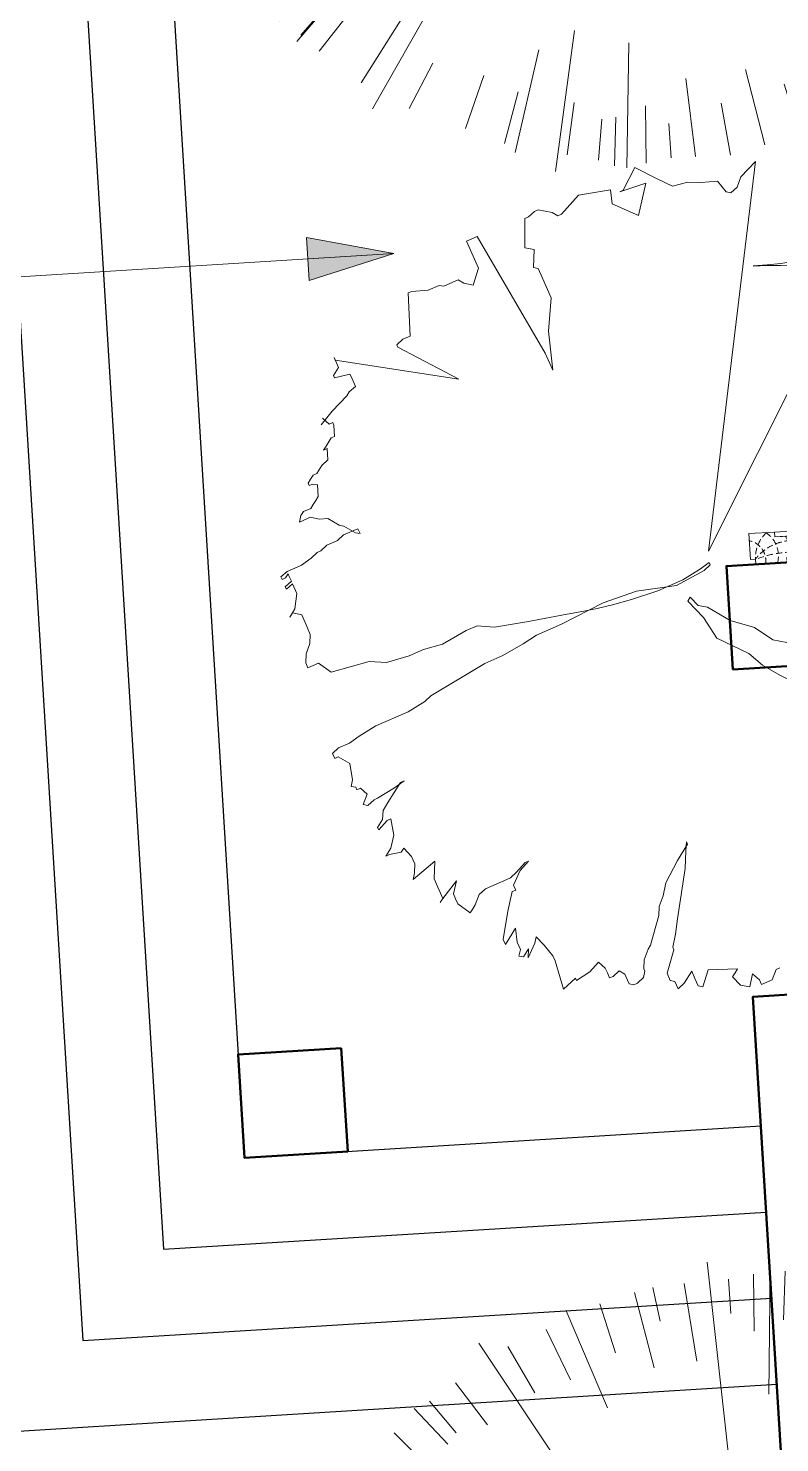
# Model space of a CAD drawing. Header units: millimetres. Extents: x 2342254 to 2635493, y 3886634 to 4043501.
# Drawn here: x 2415930 to 2418105, y 3949331 to 3953421 of the extents above; entities that cross this region are included whole.
import ezdxf

# ---------------------------------------------------------------- set-up
doc = ezdxf.new("R2010")
doc.units = ezdxf.units.MM
doc.header["$MEASUREMENT"] = 0
doc.linetypes.add('DASHED', pattern=[0.75, 0.5, -0.25])
for name, color, linetype, lineweight in [('Column-0.5', 14, 'Continuous', 50), ('Dimension-137.5', 86, 'Continuous', 13), ('door', 41, 'Continuous', 5), ('Door Opening-0.09', 253, 'Continuous', 9), ('greenery', 82, 'Continuous', 5), ('hidden lines', 205, 'DASHED', 5), ('stairs', 6, 'Continuous', 25), ('trees', 104, 'Continuous', 9), ('wall 0.4', 7, 'Continuous', 40), ('Wall-0.5', 7, 'Continuous', 50)]:
    doc.layers.add(name, color=color, linetype=linetype, lineweight=lineweight)
doc.styles.add('arial.', font='arial.ttf')
doc.styles.get("Standard").update_dxf_attribs({"font": 'arial.ttf'})
doc.dimstyles.get("Standard").update_dxf_attribs({"dimtxt": 500, "dimasz": 100, "dimexe": 100, "dimexo": 200, "dimgap": 0.09, "dimtad": 0, "dimtoh": 1, "dimdec": 0, "dimzin": 0, "dimdsep": 46, "dimtxsty": 'Standard', "dimblk": 'DOT', "dimcen": 0, "dimclrd": 256, "dimclre": 256, "dimclrt": 256, "dimadec": 0, "dimazin": 0, "dimtfac": 1, "dimtdec": 0, "dimtofl": 0, "dimtmove": 0, "dimatfit": 3, "dimfxl": 1, "dimtolj": 1, "dimtzin": 0, "dimlwd": -1, "dimlwe": -1, "dimarcsym": 1})

# ---------------------------------------------------------------- blocks, each defined once
blk = doc.blocks.new('PLANT-48-flat-7-flat-1-flat-1-flat-1')
at = {"layer": 'greenery', "ltscale": 5}
for p, q in [((35.7, -18.7), (-132.5, 1501.4)), ((45.9, 1119.4), (49.2, 1481.2)), ((92.6, 1475.1), (88.4, 1334.2)), ((133.8, 1169.2), (158.9, 1473)), ((-199.6, 1439), (-162.8, 1215.3)), ((-71, 1451.8), (-64.9, 1352.8)), ((1.4, 1466.6), (2.7, 1301.2)), ((229.4, 1443.2), (208.9, 1291.7)), ((306.2, 1453.9), (283.6, 1307.3)), ((-342.8, 1413.6), (-286, 1195.8)), ((-290, 1427.9), (-269.4, 1330.9)), ((410.9, 1410.1), (371, 1260.6)), ((-421.5, 1080), (-540.5, 1360.6)), ((-443.1, 1380.4), (-398.5, 1238.9)), ((524.1, 1366.7), (470.9, 1213.9)), ((566.9, 1364.5), (522.2, 1253.7)), ((686.5, 1309.1), (617.9, 1177.5)), ((-598.6, 1306.3), (-528.2, 1160.7)), ((629.8, 928.4), (841.3, 1281.5)), ((-565.2, 924), (-793.6, 1266.4)), ((-709.3, 1256.9), (-631.8, 1123)), ((780.9, 1261.7), (667, 1067.5)), ((925.8, 1190.7), (842.9, 1076.7)), ((-861.1, 1152), (-768.4, 1030.4)), ((946.9, 1143.4), (807.4, 964.6)), ((-980.3, 1077.8), (-883.7, 975.2)), ((-935.9, 1099.2), (-859, 1007.8)), ((1000, 1096.5), (934.4, 1022.2)), ((1061.7, 1055.8), (945.7, 938)), ((-1038.8, 1007.3), (-921, 891.3)), ((1132.2, 997.3), (1029.6, 900.7)), ((-1079.5, 945.6), (-1005.2, 880)), ((939.4, 755.6), (1169.5, 955.5)), ((1153.6, 952.9), (1062.2, 876)), ((-1126.5, 892.5), (-947.6, 753)), ((1206.4, 878.1), (1084.8, 785.4)), ((-923.3, 594.2), (-1228.2, 789.1)), ((-1244.7, 726.4), (-1050.6, 612.6)), ((1311.3, 726.3), (1177.4, 648.8)), ((1046, 505.3), (1367.2, 671.9)), ((-1292.2, 632.1), (-1160.6, 563.5)), ((1360.7, 615.6), (1215.1, 545.1)), ((35.7, -18.7), (1429.5, 611)), ((-1063.8, 441.7), (-1344.9, 559.4)), ((1427, 539.1), (1333.6, 504.3)), ((-1349.7, 469.7), (-1197, 416.5)), ((1434.8, 460.1), (1293.3, 415.5)), ((-1393.1, 356.5), (-1243.6, 316.6)), ((1468, 359.7), (1250.2, 303)), ((35.7, -18.7), (-1462, 291.1)), ((1195.8, 255.1), (1492.4, 325.1)), ((-1426.3, 175), (-1274.8, 154.5)), ((1501.8, 158.8), (1276.7, 130.9)), ((-1441.8, 84.7), (-1322.8, 74.5)), ((1506.2, 88), (1407.2, 81.9)), ((-1458.1, 38.2), (-1317.2, 34)), ((1521, 15.6), (1355.7, 14.3)), ((-1082.5, -4.3), (-1494, -7.5)), ((35.7, -18.7), (-721.8, -1347.4)), ((35.7, -18.7), (1065.3, -1149.7)), ((1153.9, -33.1), (1565.4, -29.9)), ((-1449.6, -53), (-1284.3, -51.8)), ((1529.5, -75.7), (1388.6, -71.4)), ((-1150.6, -114), (-1454.2, -140.4)), ((1513.2, -122.1), (1394.2, -111.9)), ((-1430.4, -196.2), (-1205.3, -168.3)), ((1497.6, -212.4), (1346.1, -191.9)), ((1210.3, -214.8), (1511.1, -263.6)), ((-1430.2, -320.4), (-1236.8, -276.1)), ((-1396.6, -397.2), (-1178.8, -340.4)), ((1464.5, -393.9), (1315, -354)), ((-1363.4, -497.5), (-1221.9, -452.9)), ((1421.1, -507.1), (1268.3, -454)), ((-974.6, -542.7), (-1295.8, -709.3)), ((-1289.3, -653), (-1143.7, -582.6)), ((1363.5, -669.5), (1231.9, -600.9)), ((994.7, -631.6), (1299.5, -826.5)), ((1316.1, -763.9), (1121.9, -650.1)), ((-1239.9, -763.7), (-1106, -686.2)), ((989.9, -732.3), (1233.6, -915.3)), ((1197.9, -929.9), (1019, -790.5)), ((-1135, -915.5), (-1013.4, -822.8)), ((-1082.2, -990.3), (-990.8, -913.4)), ((-1060.8, -1034.7), (-958.2, -938.1)), ((-742, -922.1), (-940.8, -1153.1)), ((1110.2, -1044.7), (992.4, -928.7)), ((1150.9, -983.1), (1076.6, -917.4)), ((-990.3, -1093.2), (-874.3, -975.4)), ((-875.5, -1180.9), (-736.1, -1002)), ((549.8, -1011.8), (746.6, -1373.2)), ((-928.7, -1133.9), (-863, -1059.6)), ((1007.3, -1136.6), (930.4, -1045.2)), ((-754.5, -1271.8), (-633.9, -1081.8)), ((932.5, -1189.4), (839.8, -1067.8)), ((-136.7, -1121), (-192.2, -1528.8)), ((902.1, -1237.9), (821.2, -1134.1)), ((-240.3, -1176.3), (-308.9, -1473.3)), ((19.9, -1156.6), (14.9, -1518.4)), ((780.7, -1294.3), (703.2, -1160.4)), ((-615.1, -1346.6), (-546.5, -1215)), ((670, -1343.7), (599.5, -1198.1)), ((-452.7, -1404.1), (-399.5, -1251.4)), ((213.2, -1484.8), (185.3, -1259.7)), ((414.1, -1451), (357.4, -1233.2)), ((-339.5, -1447.5), (-299.6, -1298)), ((514.5, -1417.8), (469.9, -1276.3)), ((-158, -1480.7), (-137.5, -1329.2)), ((70, -1504), (68.7, -1338.7)), ((314.1, -1481.3), (287.5, -1331)), ((586.7, -1416.6), (542.2, -1314.2)), ((-67.7, -1496.2), (-57.5, -1377.2)), ((-21.3, -1512.5), (-17, -1371.6)), ((142.4, -1489.2), (136.3, -1390.2))]:
    blk.add_line(p, q, dxfattribs=at)
blk = doc.blocks.new('tr-flat-4-flat-1-flat-1-flat-1')
at = {"layer": 'greenery', "color": 3, "ltscale": 5}
for p, q in [((474011.3, -1754084.3), (474147.7, -1752958)), ((474011.3, -1754084.3), (474147.7, -1752958)), ((474147.7, -1752958), (474105.3, -1753001.9)), ((474147.7, -1752958), (474105.3, -1753001.9)), ((474147.7, -1752958), (474147.7, -1752958)), ((474147.7, -1752958), (474147.7, -1752958)), ((473797.8, -1752975.4), (473764.7, -1753040.7)), ((473797.8, -1752975.4), (473764.7, -1753040.7)), ((473861, -1753007.1), (473797.8, -1752975.4)), ((473861, -1753007.1), (473797.8, -1752975.4)), ((473727.5, -1753040.1), (473635.3, -1753054.9)), ((473727.5, -1753040.1), (473635.3, -1753054.9)), ((473732.6, -1753080.1), (473727.5, -1753040.1)), ((473732.6, -1753080.1), (473727.5, -1753040.1)), ((473754.4, -1753045.2), (473829.9, -1753020.7)), ((473754.4, -1753045.2), (473829.9, -1753020.7)), ((473764.7, -1753040.7), (473754.4, -1753045.2)), ((473764.7, -1753040.7), (473754.4, -1753045.2)), ((473829.9, -1753020.7), (473809.3, -1753114.4)), ((473829.9, -1753020.7), (473809.3, -1753114.4)), ((473907.6, -1753029.1), (473861, -1753007.1)), ((473907.6, -1753029.1), (473861, -1753007.1)), ((473952.1, -1753018.1), (473907.6, -1753029.1)), ((473952.1, -1753018.1), (473907.6, -1753029.1)), ((473989.3, -1753018.7), (473952.1, -1753018.1)), ((473989.3, -1753018.7), (473952.1, -1753018.1)), ((474037, -1753014.8), (473989.3, -1753018.7)), ((474037, -1753014.8), (473989.3, -1753018.7)), ((474062.8, -1753045.8), (474037, -1753014.8)), ((474062.8, -1753045.8), (474037, -1753014.8)), ((474093.9, -1753032.3), (474076.3, -1753048.4)), ((474093.9, -1753032.3), (474076.3, -1753048.4)), ((474105.3, -1753001.9), (474093.9, -1753032.3)), ((474105.3, -1753001.9), (474093.9, -1753032.3)), ((473635.3, -1753054.9), (473585.7, -1753110.5)), ((473635.3, -1753054.9), (473585.7, -1753110.5)), ((473809.3, -1753114.4), (473732.6, -1753080.1)), ((473809.3, -1753114.4), (473732.6, -1753080.1)), ((473754.4, -1753045.2), (473754.4, -1753045.2)), ((473754.4, -1753045.2), (473754.4, -1753045.2)), ((474076.3, -1753048.4), (474062.8, -1753045.8)), ((474076.3, -1753048.4), (474062.8, -1753045.8)), ((473490.4, -1753118.3), (473480.1, -1753122.8)), ((473490.4, -1753118.3), (473480.1, -1753122.8)), ((473508, -1753102.1), (473490.4, -1753118.3)), ((473508, -1753102.1), (473490.4, -1753118.3)), ((473518.4, -1753097.6), (473508, -1753102.1)), ((473518.4, -1753097.6), (473508, -1753102.1)), ((473558.8, -1753105.3), (473518.4, -1753097.6)), ((473558.8, -1753105.3), (473518.4, -1753097.6)), ((473575.3, -1753115), (473558.8, -1753105.3)), ((473575.3, -1753115), (473558.8, -1753105.3)), ((473585.7, -1753110.5), (473575.3, -1753115)), ((473585.7, -1753110.5), (473575.3, -1753115)), ((473480.1, -1753122.8), (473480.1, -1753207.4)), ((473480.1, -1753122.8), (473480.1, -1753207.4)), ((473480.1, -1753122.8), (473480.1, -1753122.8)), ((473480.1, -1753122.8), (473480.1, -1753122.8)), ((473342.4, -1753174.5), (473311.4, -1753188.1)), ((473342.4, -1753174.5), (473311.4, -1753188.1)), ((473311.4, -1753188.1), (473345.6, -1753266.3)), ((473311.4, -1753188.1), (473345.6, -1753266.3)), ((473311.4, -1753188.1), (473311.4, -1753188.1)), ((473311.4, -1753188.1), (473311.4, -1753188.1)), ((473539.2, -1753511.8), (473342.4, -1753174.5)), ((473539.2, -1753511.8), (473342.4, -1753174.5)), ((473342.4, -1753174.5), (473342.4, -1753174.5)), ((473342.4, -1753174.5), (473342.4, -1753174.5)), ((473480.1, -1753207.4), (473507, -1753212.6)), ((473480.1, -1753207.4), (473507, -1753212.6)), ((473507, -1753212.6), (473505, -1753264.3)), ((473507, -1753212.6), (473505, -1753264.3)), ((473345.6, -1753266.3), (473330, -1753315.4)), ((473345.6, -1753266.3), (473330, -1753315.4)), ((473505, -1753264.3), (473518.4, -1753266.9)), ((473505, -1753264.3), (473518.4, -1753266.9)), ((473518.4, -1753266.9), (473530.9, -1753295.3)), ((473518.4, -1753266.9), (473530.9, -1753295.3)), ((473231.7, -1753316), (473200.7, -1753329.6)), ((473231.7, -1753316), (473200.7, -1753329.6)), ((473245.2, -1753318.6), (473231.7, -1753316)), ((473245.2, -1753318.6), (473231.7, -1753316)), ((473286.6, -1753300.5), (473245.2, -1753318.6)), ((473286.6, -1753300.5), (473245.2, -1753318.6)), ((473303.1, -1753310.2), (473286.6, -1753300.5)), ((473303.1, -1753310.2), (473286.6, -1753300.5)), ((473330, -1753315.4), (473303.1, -1753310.2)), ((473330, -1753315.4), (473303.1, -1753310.2)), ((473530.9, -1753295.3), (473555.7, -1753352.2)), ((473530.9, -1753295.3), (473555.7, -1753352.2)), ((473153.1, -1753333.5), (473142.7, -1753338)), ((473153.1, -1753333.5), (473142.7, -1753338)), ((473142.7, -1753338), (473147.9, -1753462.7)), ((473142.7, -1753338), (473147.9, -1753462.7)), ((473200.7, -1753329.6), (473153.1, -1753333.5)), ((473200.7, -1753329.6), (473153.1, -1753333.5)), ((473555.7, -1753352.2), (473548.5, -1753448.5)), ((473555.7, -1753352.2), (473548.5, -1753448.5)), ((473548.5, -1753448.5), (473560.9, -1753561.5)), ((473548.5, -1753448.5), (473560.9, -1753561.5)), ((473127.2, -1753471.8), (473109.6, -1753487.9)), ((473127.2, -1753471.8), (473109.6, -1753487.9)), ((473109.6, -1753487.9), (473112.7, -1753495)), ((473109.6, -1753487.9), (473112.7, -1753495)), ((473147.9, -1753462.7), (473127.2, -1753471.8)), ((473147.9, -1753462.7), (473127.2, -1753471.8)), ((472928.5, -1753524.8), (472940.9, -1753553.2)), ((472931.6, -1753531.9), (472928.5, -1753524.8)), ((472928.5, -1753524.8), (472940.9, -1753553.2)), ((472931.6, -1753531.9), (472928.5, -1753524.8)), ((473112.7, -1753495), (473288.7, -1753587.4)), ((473112.7, -1753495), (473288.7, -1753587.4)), ((473560.9, -1753561.5), (473539.2, -1753511.8)), ((473560.9, -1753561.5), (473539.2, -1753511.8)), ((474294.8, -1753520.1), (474011.3, -1754084.3)), ((474294.8, -1753520.1), (474011.3, -1754084.3)), ((472940.9, -1753553.2), (472926.4, -1753576.5)), ((472940.9, -1753553.2), (472926.4, -1753576.5)), ((473288.7, -1753587.4), (472931.6, -1753531.9)), ((473288.7, -1753587.4), (472931.6, -1753531.9)), ((472926.4, -1753576.5), (472929.5, -1753583.6)), ((472926.4, -1753576.5), (472929.5, -1753583.6)), ((472929.5, -1753583.6), (472974, -1753572.6)), ((472929.5, -1753583.6), (472974, -1753572.6)), ((472989.6, -1753608.1), (472972, -1753624.3)), ((472989.6, -1753608.1), (472972, -1753624.3)), ((472974, -1753572.6), (472977.1, -1753579.7)), ((472974, -1753572.6), (472977.1, -1753579.7)), ((472977.1, -1753579.7), (472989.6, -1753608.1)), ((472977.1, -1753579.7), (472989.6, -1753608.1)), ((472964.7, -1753635.9), (472922.3, -1753679.9)), ((472964.7, -1753635.9), (472922.3, -1753679.9)), ((472972, -1753624.3), (472964.7, -1753635.9)), ((472972, -1753624.3), (472964.7, -1753635.9)), ((472964.7, -1753635.9), (472964.7, -1753635.9)), ((472964.7, -1753635.9), (472964.7, -1753635.9)), ((472922.3, -1753679.9), (472890.2, -1753719.3)), ((472922.3, -1753679.9), (472890.2, -1753719.3)), ((472894.4, -1753700.5), (472914, -1753717.3)), ((472894.4, -1753700.5), (472914, -1753717.3)), ((472914, -1753717.3), (472924.4, -1753712.8)), ((472914, -1753717.3), (472924.4, -1753712.8)), ((472914, -1753717.3), (472914, -1753717.3)), ((472914, -1753717.3), (472914, -1753717.3)), ((472924.4, -1753712.8), (472927.5, -1753719.9)), ((472924.4, -1753712.8), (472924.4, -1753712.8)), ((472924.4, -1753712.8), (472927.5, -1753719.9)), ((472924.4, -1753712.8), (472924.4, -1753712.8)), ((472927.5, -1753719.9), (472929.6, -1753752.9)), ((472927.5, -1753719.9), (472929.6, -1753752.9)), ((472919.2, -1753757.4), (472904.7, -1753780.7)), ((472919.2, -1753757.4), (472904.7, -1753780.7)), ((472929.6, -1753752.9), (472919.2, -1753757.4)), ((472929.6, -1753752.9), (472919.2, -1753757.4)), ((472919.2, -1753757.4), (472919.2, -1753757.4)), ((472919.2, -1753757.4), (472919.2, -1753757.4)), ((472919.2, -1753757.4), (472919.2, -1753757.4)), ((472919.2, -1753757.4), (472919.2, -1753757.4)), ((472919.2, -1753757.4), (472919.2, -1753757.4)), ((472919.2, -1753757.4), (472919.2, -1753757.4)), ((472904.7, -1753780.7), (472897.5, -1753792.3)), ((472904.7, -1753780.7), (472897.5, -1753792.3)), ((472897.5, -1753792.3), (472907.8, -1753787.8)), ((472897.5, -1753792.3), (472907.8, -1753787.8)), ((472904.7, -1753780.7), (472904.7, -1753780.7)), ((472904.7, -1753780.7), (472904.7, -1753780.7)), ((472907.8, -1753787.8), (472909.9, -1753820.7)), ((472907.8, -1753787.8), (472909.9, -1753820.7)), ((472892.3, -1753836.9), (472877.8, -1753860.1)), ((472892.3, -1753836.9), (472877.8, -1753860.1)), ((472909.9, -1753820.7), (472892.3, -1753836.9)), ((472909.9, -1753820.7), (472892.3, -1753836.9)), ((472860.2, -1753876.3), (472853, -1753887.9)), ((472860.2, -1753876.3), (472853, -1753887.9)), ((472853, -1753887.9), (472856.1, -1753895)), ((472853, -1753887.9), (472856.1, -1753895)), ((472856.1, -1753895), (472866.5, -1753890.5)), ((472856.1, -1753895), (472866.5, -1753890.5)), ((472856.1, -1753895), (472856.1, -1753895)), ((472856.1, -1753895), (472856.1, -1753895)), ((472867.5, -1753864.7), (472860.2, -1753876.3)), ((472867.5, -1753864.7), (472860.2, -1753876.3)), ((472866.5, -1753890.5), (472879.9, -1753893.1)), ((472866.5, -1753890.5), (472866.5, -1753890.5)), ((472866.5, -1753890.5), (472879.9, -1753893.1)), ((472866.5, -1753890.5), (472866.5, -1753890.5)), ((472877.8, -1753860.1), (472867.5, -1753864.7)), ((472877.8, -1753860.1), (472867.5, -1753864.7)), ((472879.9, -1753893.1), (472882, -1753926.1)), ((472879.9, -1753893.1), (472882, -1753926.1)), ((472874.8, -1753937.7), (472867.5, -1753949.3)), ((472874.8, -1753937.7), (472867.5, -1753949.3)), ((472882, -1753926.1), (472874.8, -1753937.7)), ((472882, -1753926.1), (472874.8, -1753937.7)), ((472882, -1753926.1), (472882, -1753926.1)), ((472882, -1753926.1), (472882, -1753926.1)), ((472839.6, -1753970), (472832.3, -1753981.6)), ((472839.6, -1753970), (472832.3, -1753981.6)), ((472860.3, -1753961), (472839.6, -1753970)), ((472860.3, -1753961), (472839.6, -1753970)), ((472867.5, -1753949.3), (472860.3, -1753961)), ((472867.5, -1753949.3), (472860.3, -1753961)), ((472832.3, -1753981.6), (472828.2, -1754000.4)), ((472832.3, -1753981.6), (472828.2, -1754000.4)), ((472828.2, -1754000.4), (472838.5, -1753995.9)), ((472828.2, -1754000.4), (472838.5, -1753995.9)), ((472832.3, -1753981.6), (472832.3, -1753981.6)), ((472832.3, -1753981.6), (472832.3, -1753981.6)), ((472838.5, -1753995.9), (472848.9, -1753991.3)), ((472838.5, -1753995.9), (472848.9, -1753991.3)), ((472848.9, -1753991.3), (472859.2, -1753986.8)), ((472848.9, -1753991.3), (472859.2, -1753986.8)), ((472848.9, -1753991.3), (472848.9, -1753991.3)), ((472848.9, -1753991.3), (472848.9, -1753991.3)), ((472859.2, -1753986.8), (472886.2, -1753992)), ((472859.2, -1753986.8), (472886.2, -1753992)), ((472886.2, -1753992), (472910, -1753990)), ((472886.2, -1753992), (472910, -1753990)), ((472910, -1753990), (472926.5, -1753999.7)), ((472910, -1753990), (472926.5, -1753999.7)), ((472926.5, -1753999.7), (472943.1, -1754009.4)), ((472926.5, -1753999.7), (472943.1, -1754009.4)), ((472943.1, -1754009.4), (472956.5, -1754012)), ((472943.1, -1754009.4), (472956.5, -1754012)), ((472996.9, -1754019.7), (472955.5, -1754037.8)), ((472996.9, -1754019.7), (472955.5, -1754037.8)), ((472956.5, -1754012), (472989.7, -1754031.4)), ((472956.5, -1754012), (472989.7, -1754031.4)), ((472996.9, -1754019.7), (472996.9, -1754019.7)), ((473003.1, -1754034), (472996.9, -1754019.7)), ((472996.9, -1754019.7), (472996.9, -1754019.7)), ((473003.1, -1754034), (472996.9, -1754019.7)), ((472927.6, -1754058.5), (472906.9, -1754067.6)), ((472927.6, -1754058.5), (472906.9, -1754067.6)), ((472937.9, -1754054), (472927.6, -1754058.5)), ((472937.9, -1754054), (472927.6, -1754058.5)), ((472927.6, -1754058.5), (472927.6, -1754058.5)), ((472927.6, -1754058.5), (472927.6, -1754058.5)), ((472955.5, -1754037.8), (472937.9, -1754054)), ((472955.5, -1754037.8), (472937.9, -1754054)), ((472989.7, -1754031.4), (473003.1, -1754034)), ((472989.7, -1754031.4), (473003.1, -1754034)), ((472878.9, -1754088.3), (472861.3, -1754104.4)), ((472878.9, -1754088.3), (472861.3, -1754104.4)), ((472889.3, -1754083.7), (472878.9, -1754088.3)), ((472889.3, -1754083.7), (472878.9, -1754088.3)), ((472906.9, -1754067.6), (472889.3, -1754083.7)), ((472906.9, -1754067.6), (472889.3, -1754083.7)), ((472792, -1754143.2), (472774.4, -1754159.3)), ((472792, -1754143.2), (472774.4, -1754159.3)), ((472823, -1754129.6), (472792, -1754143.2)), ((472823, -1754129.6), (472792, -1754143.2)), ((472833.4, -1754125.1), (472823, -1754129.6)), ((472833.4, -1754125.1), (472823, -1754129.6)), ((472861.3, -1754104.4), (472833.4, -1754125.1)), ((472861.3, -1754104.4), (472833.4, -1754125.1)), ((473998.9, -1754140.5), (473919.2, -1754183.8)), ((473998.9, -1754140.5), (473919.2, -1754183.8)), ((473936.8, -1754167.6), (473985.5, -1754137.9)), ((473936.8, -1754167.6), (473985.5, -1754137.9)), ((473985.5, -1754137.9), (474013.4, -1754117.2)), ((473985.5, -1754137.9), (474013.4, -1754117.2)), ((474016.5, -1754124.3), (473998.9, -1754140.5)), ((474016.5, -1754124.3), (473998.9, -1754140.5)), ((474013.4, -1754117.2), (474016.5, -1754124.3)), ((474013.4, -1754117.2), (474016.5, -1754124.3)), ((472774.4, -1754159.3), (472777.5, -1754166.4)), ((472774.4, -1754159.3), (472777.5, -1754166.4)), ((472777.5, -1754166.4), (472787.9, -1754161.9)), ((472777.5, -1754166.4), (472787.9, -1754161.9)), ((472804.4, -1754171.6), (472786.8, -1754187.8)), ((472804.4, -1754171.6), (472786.8, -1754187.8)), ((472787.9, -1754161.9), (472795.1, -1754150.3)), ((472787.9, -1754161.9), (472795.1, -1754150.3)), ((472789.9, -1754194.9), (472807.5, -1754178.7)), ((472789.9, -1754194.9), (472807.5, -1754178.7)), ((472795.1, -1754150.3), (472798.2, -1754157.4)), ((472795.1, -1754150.3), (472798.2, -1754157.4)), ((472798.2, -1754157.4), (472804.4, -1754171.6)), ((472798.2, -1754157.4), (472804.4, -1754171.6)), ((472807.5, -1754178.7), (472820, -1754207.2)), ((472807.5, -1754178.7), (472820, -1754207.2)), ((473919.2, -1754183.8), (473803.3, -1754200.6)), ((473919.2, -1754183.8), (473803.3, -1754200.6)), ((473864.4, -1754199.3), (473936.8, -1754167.6)), ((473864.4, -1754199.3), (473936.8, -1754167.6)), ((472786.8, -1754187.8), (472789.9, -1754194.9)), ((472786.8, -1754187.8), (472789.9, -1754194.9)), ((472820, -1754207.2), (472814.8, -1754251.7)), ((472820, -1754207.2), (472814.8, -1754251.7)), ((473803.3, -1754200.6), (473707, -1754234.2)), ((473803.3, -1754200.6), (473707, -1754234.2)), ((473734, -1754239.4), (473788.8, -1754223.9)), ((473734, -1754239.4), (473788.8, -1754223.9)), ((473788.8, -1754223.9), (473864.4, -1754199.3)), ((473788.8, -1754223.9), (473864.4, -1754199.3)), ((473951.3, -1754229), (473958.6, -1754217.4)), ((473951.3, -1754229), (473958.6, -1754217.4)), ((473958.6, -1754217.4), (473981.3, -1754241.3)), ((473958.6, -1754217.4), (473981.3, -1754241.3)), ((472800.3, -1754275), (472807.5, -1754263.4)), ((472807.5, -1754263.4), (472800.3, -1754275)), ((472800.3, -1754275), (472807.5, -1754263.4)), ((472807.5, -1754263.4), (472800.3, -1754275)), ((472814.8, -1754251.7), (472807.5, -1754263.4)), ((472814.8, -1754251.7), (472807.5, -1754263.4)), ((472807.5, -1754263.4), (472834.5, -1754268.5)), ((472807.5, -1754263.4), (472834.5, -1754268.5)), ((473707, -1754234.2), (473586, -1754295.6)), ((473707, -1754234.2), (473586, -1754295.6)), ((473587, -1754269.8), (473655.3, -1754256.8)), ((473587, -1754269.8), (473655.3, -1754256.8)), ((473655.3, -1754256.8), (473689.5, -1754250.4)), ((473655.3, -1754256.8), (473689.5, -1754250.4)), ((473689.5, -1754250.4), (473734, -1754239.4)), ((473689.5, -1754250.4), (473734, -1754239.4)), ((473996.9, -1754276.8), (473951.3, -1754229)), ((473996.9, -1754276.8), (473951.3, -1754229)), ((473981.3, -1754241.3), (474008.3, -1754246.5)), ((473981.3, -1754241.3), (474008.3, -1754246.5)), ((474008.3, -1754246.5), (474074.5, -1754285.2)), ((474008.3, -1754246.5), (474074.5, -1754285.2)), ((472834.5, -1754268.5), (472850, -1754304.1)), ((472834.5, -1754268.5), (472850, -1754304.1)), ((472850, -1754304.1), (472859.3, -1754325.4)), ((472850, -1754304.1), (472859.3, -1754325.4)), ((473310.6, -1754314.4), (473341.7, -1754300.8)), ((473310.6, -1754314.4), (473341.7, -1754300.8)), ((473341.7, -1754300.8), (473392.4, -1754304)), ((473341.7, -1754300.8), (473392.4, -1754304)), ((473392.4, -1754304), (473484.5, -1754289.2)), ((473392.4, -1754304), (473484.5, -1754289.2)), ((473484.5, -1754289.2), (473587, -1754269.8)), ((473484.5, -1754289.2), (473587, -1754269.8)), ((473586, -1754295.6), (473513.5, -1754327.3)), ((473586, -1754295.6), (473513.5, -1754327.3)), ((474035.2, -1754336.3), (473996.9, -1754276.8)), ((474035.2, -1754336.3), (473996.9, -1754276.8)), ((474074.5, -1754285.2), (474144.9, -1754305.2)), ((474074.5, -1754285.2), (474144.9, -1754305.2)), ((474144.9, -1754305.2), (474197.7, -1754341.4)), ((474144.9, -1754305.2), (474197.7, -1754341.4)), ((472859.3, -1754325.4), (472858.3, -1754351.2)), ((472859.3, -1754325.4), (472858.3, -1754351.2)), ((473241.3, -1754353.2), (473310.6, -1754314.4)), ((473241.3, -1754353.2), (473310.6, -1754314.4)), ((473513.5, -1754327.3), (473475.2, -1754352.5)), ((473513.5, -1754327.3), (473475.2, -1754352.5)), ((474081.8, -1754358.2), (474035.2, -1754336.3)), ((474081.8, -1754358.2), (474035.2, -1754336.3)), ((474197.7, -1754341.4), (474278.4, -1754356.9)), ((474197.7, -1754341.4), (474278.4, -1754356.9)), ((472846.9, -1754381.6), (472845.9, -1754407.5)), ((472846.9, -1754381.6), (472845.9, -1754407.5)), ((472858.3, -1754351.2), (472846.9, -1754381.6)), ((472858.3, -1754351.2), (472846.9, -1754381.6)), ((472846.9, -1754381.6), (472846.9, -1754381.6)), ((472846.9, -1754381.6), (472846.9, -1754381.6)), ((473079.8, -1754406.8), (473145, -1754386.8)), ((473079.8, -1754406.8), (473145, -1754386.8)), ((473145, -1754386.8), (473186.4, -1754368.7)), ((473145, -1754386.8), (473186.4, -1754368.7)), ((473186.4, -1754368.7), (473241.3, -1754353.2)), ((473186.4, -1754368.7), (473241.3, -1754353.2)), ((473416.2, -1754386.7), (473364.5, -1754409.4)), ((473416.2, -1754386.7), (473364.5, -1754409.4)), ((473475.2, -1754352.5), (473416.2, -1754386.7)), ((473475.2, -1754352.5), (473416.2, -1754386.7)), ((474128.4, -1754380.2), (474081.8, -1754358.2)), ((474128.4, -1754380.2), (474081.8, -1754358.2)), ((474167.7, -1754413.8), (474128.4, -1754380.2)), ((474167.7, -1754413.8), (474128.4, -1754380.2)), ((472845.9, -1754407.5), (472852.1, -1754421.7)), ((472845.9, -1754407.5), (472845.9, -1754407.5)), ((472845.9, -1754407.5), (472852.1, -1754421.7)), ((472845.9, -1754407.5), (472845.9, -1754407.5)), ((472852.1, -1754421.7), (472883.1, -1754408.1)), ((472852.1, -1754421.7), (472883.1, -1754408.1)), ((472852.1, -1754421.7), (472852.1, -1754421.7)), ((472852.1, -1754421.7), (472852.1, -1754421.7)), ((472883.1, -1754408.1), (472919.4, -1754434.6)), ((472883.1, -1754408.1), (472919.4, -1754434.6)), ((472919.4, -1754434.6), (472974.2, -1754419.1)), ((472919.4, -1754434.6), (472974.2, -1754419.1)), ((472974.2, -1754419.1), (473029.1, -1754403.6)), ((472974.2, -1754419.1), (473029.1, -1754403.6)), ((473029.1, -1754403.6), (473079.8, -1754406.8)), ((473029.1, -1754403.6), (473079.8, -1754406.8)), ((473364.5, -1754409.4), (473208.2, -1754503.1)), ((473364.5, -1754409.4), (473208.2, -1754503.1)), ((474217.4, -1754442.9), (474167.7, -1754413.8)), ((474217.4, -1754442.9), (474167.7, -1754413.8)), ((474280.5, -1754474.5), (474217.4, -1754442.9)), ((474280.5, -1754474.5), (474217.4, -1754442.9)), ((473208.2, -1754503.1), (473190.6, -1754519.2)), ((473208.2, -1754503.1), (473190.6, -1754519.2)), ((473142, -1754549), (473048.8, -1754589.7)), ((473142, -1754549), (473048.8, -1754589.7)), ((473190.6, -1754519.2), (473142, -1754549)), ((473190.6, -1754519.2), (473142, -1754549)), ((473048.8, -1754589.7), (473000.2, -1754619.4)), ((473048.8, -1754589.7), (473000.2, -1754619.4)), ((473000.2, -1754619.4), (472972.2, -1754640.1)), ((473000.2, -1754619.4), (472972.2, -1754640.1)), ((472941.2, -1754653.7), (472923.6, -1754669.8)), ((472941.2, -1754653.7), (472923.6, -1754669.8)), ((472923.6, -1754669.8), (472929.8, -1754684)), ((472923.6, -1754669.8), (472923.6, -1754669.8)), ((472923.6, -1754669.8), (472929.8, -1754684)), ((472923.6, -1754669.8), (472923.6, -1754669.8)), ((472972.2, -1754640.1), (472941.2, -1754653.7)), ((472972.2, -1754640.1), (472941.2, -1754653.7)), ((472929.8, -1754684), (472940.1, -1754679.5)), ((472929.8, -1754684), (472940.1, -1754679.5)), ((472940.1, -1754679.5), (472973.3, -1754698.9)), ((472940.1, -1754679.5), (472940.1, -1754679.5)), ((472940.1, -1754679.5), (472973.3, -1754698.9)), ((472940.1, -1754679.5), (472940.1, -1754679.5)), ((472973.3, -1754698.9), (472981.6, -1754746.1)), ((472973.3, -1754698.9), (472981.6, -1754746.1)), ((472981.6, -1754746.1), (472977.4, -1754764.8)), ((472981.6, -1754746.1), (472977.4, -1754764.8)), ((473120.3, -1754753.1), (473084, -1754811.3)), ((473120.3, -1754753.1), (473084, -1754811.3)), ((473102.7, -1754769.3), (473130.6, -1754748.6)), ((473102.7, -1754769.3), (473130.6, -1754748.6)), ((473130.6, -1754748.6), (473120.3, -1754753.1)), ((473130.6, -1754748.6), (473120.3, -1754753.1)), ((472977.4, -1754764.8), (472990.9, -1754767.4)), ((472977.4, -1754764.8), (472977.4, -1754764.8)), ((472977.4, -1754764.8), (472990.9, -1754767.4)), ((472977.4, -1754764.8), (472977.4, -1754764.8)), ((472990.9, -1754767.4), (472994, -1754774.5)), ((472990.9, -1754767.4), (472994, -1754774.5)), ((472994, -1754774.5), (473004.3, -1754770)), ((472994, -1754774.5), (473004.3, -1754770)), ((473004.3, -1754770), (473024, -1754786.8)), ((473004.3, -1754770), (473024, -1754786.8)), ((473024, -1754786.8), (473012.6, -1754817.1)), ((473024, -1754786.8), (473012.6, -1754817.1)), ((473043.7, -1754803.6), (473054, -1754799)), ((473043.7, -1754803.6), (473054, -1754799)), ((473054, -1754799), (473102.7, -1754769.3)), ((473054, -1754799), (473102.7, -1754769.3)), ((473012.6, -1754817.1), (473026.1, -1754819.7)), ((473012.6, -1754817.1), (473026.1, -1754819.7)), ((473026.1, -1754819.7), (473043.7, -1754803.6)), ((473026.1, -1754819.7), (473043.7, -1754803.6)), ((473069.6, -1754834.6), (473068.5, -1754860.4)), ((473069.6, -1754834.6), (473068.5, -1754860.4)), ((473084, -1754811.3), (473069.6, -1754834.6)), ((473084, -1754811.3), (473069.6, -1754834.6)), ((473068.5, -1754860.4), (473054, -1754883.7)), ((473068.5, -1754860.4), (473054, -1754883.7)), ((473057.2, -1754890.8), (473082, -1754863)), ((473057.2, -1754890.8), (473082, -1754863)), ((473082, -1754863), (473092.3, -1754858.5)), ((473082, -1754863), (473092.3, -1754858.5)), ((473092.3, -1754858.5), (473100.6, -1754905.7)), ((473092.3, -1754858.5), (473100.6, -1754905.7)), ((473054, -1754883.7), (473057.2, -1754890.8)), ((473054, -1754883.7), (473057.2, -1754890.8)), ((473100.6, -1754905.7), (473092.4, -1754943.1)), ((473100.6, -1754905.7), (473092.4, -1754943.1)), ((473092.4, -1754943.1), (473077.9, -1754966.4)), ((473092.4, -1754943.1), (473077.9, -1754966.4)), ((473077.9, -1754966.4), (473088.2, -1754961.9)), ((473077.9, -1754966.4), (473088.2, -1754961.9)), ((473088.2, -1754961.9), (473122.4, -1754955.4)), ((473088.2, -1754961.9), (473122.4, -1754955.4)), ((473122.4, -1754955.4), (473129.6, -1754943.8)), ((473122.4, -1754955.4), (473129.6, -1754943.8)), ((473129.6, -1754943.8), (473152.4, -1754967.7)), ((473129.6, -1754943.8), (473152.4, -1754967.7)), ((473921.5, -1754978.6), (473950.5, -1754932.1)), ((473921.5, -1754978.6), (473950.5, -1754932.1)), ((473946.3, -1754950.8), (473944.3, -1755002.5)), ((473946.3, -1754950.8), (473944.3, -1755002.5)), ((473947.4, -1754925), (473946.3, -1754950.8)), ((473947.4, -1754925), (473946.3, -1754950.8)), ((473950.5, -1754932.1), (473947.4, -1754925)), ((473950.5, -1754932.1), (473947.4, -1754925)), ((473152.4, -1754967.7), (473161.7, -1754989)), ((473152.4, -1754967.7), (473161.7, -1754989)), ((473156.6, -1755033.6), (473219.7, -1754980.6)), ((473156.6, -1755033.6), (473219.7, -1754980.6)), ((473161.7, -1754989), (473160.7, -1755014.8)), ((473161.7, -1754989), (473160.7, -1755014.8)), ((473219.7, -1754980.6), (473217.6, -1755032.3)), ((473219.7, -1754980.6), (473217.6, -1755032.3)), ((473455.7, -1755012.9), (473480.5, -1754985.1)), ((473455.7, -1755012.9), (473480.5, -1754985.1)), ((473490.9, -1754980.6), (473466, -1755008.4)), ((473490.9, -1754980.6), (473466, -1755008.4)), ((473480.5, -1754985.1), (473490.9, -1754980.6)), ((473480.5, -1754985.1), (473490.9, -1754980.6)), ((473888.4, -1755043.9), (473921.5, -1754978.6)), ((473888.4, -1755043.9), (473921.5, -1754978.6)), ((473944.3, -1755002.5), (473921.5, -1755147.9)), ((473944.3, -1755002.5), (473921.5, -1755147.9)), ((473160.7, -1755014.8), (473156.6, -1755033.6)), ((473160.7, -1755014.8), (473156.6, -1755033.6)), ((473217.6, -1755032.3), (473242.5, -1755089.2)), ((473217.6, -1755032.3), (473242.5, -1755089.2)), ((473242.5, -1755089.2), (473281.8, -1755038.1)), ((473242.5, -1755089.2), (473281.8, -1755038.1)), ((473281.8, -1755038.1), (473273.5, -1755075.6)), ((473281.8, -1755038.1), (473273.5, -1755075.6)), ((473396.7, -1755047.1), (473427.8, -1755033.6)), ((473396.7, -1755047.1), (473427.8, -1755033.6)), ((473427.8, -1755033.6), (473438.1, -1755029)), ((473427.8, -1755033.6), (473438.1, -1755029)), ((473438.1, -1755029), (473455.7, -1755012.9)), ((473438.1, -1755029), (473455.7, -1755012.9)), ((473466, -1755008.4), (473447.4, -1755050.4)), ((473466, -1755008.4), (473447.4, -1755050.4)), ((473455.7, -1755012.9), (473455.7, -1755012.9)), ((473455.7, -1755012.9), (473455.7, -1755012.9)), ((473880.1, -1755081.3), (473888.4, -1755043.9)), ((473880.1, -1755081.3), (473888.4, -1755043.9)), ((473273.5, -1755075.6), (473279.7, -1755089.8)), ((473273.5, -1755075.6), (473279.7, -1755089.8)), ((473336.7, -1755107.2), (473348.1, -1755076.9)), ((473336.7, -1755107.2), (473348.1, -1755076.9)), ((473348.1, -1755076.9), (473365.7, -1755060.7)), ((473348.1, -1755076.9), (473365.7, -1755060.7)), ((473365.7, -1755060.7), (473396.7, -1755047.1)), ((473365.7, -1755060.7), (473396.7, -1755047.1)), ((473443.3, -1755069.1), (473430.9, -1755125.3)), ((473443.3, -1755069.1), (473430.9, -1755125.3)), ((473453.6, -1755064.6), (473443.3, -1755069.1)), ((473453.6, -1755064.6), (473443.3, -1755069.1)), ((473447.4, -1755050.4), (473453.6, -1755064.6)), ((473447.4, -1755050.4), (473453.6, -1755064.6)), ((473868.7, -1755111.7), (473880.1, -1755081.3)), ((473868.7, -1755111.7), (473880.1, -1755081.3)), ((473235.2, -1755100.8), (473242.5, -1755089.2)), ((473242.5, -1755089.2), (473235.2, -1755100.8)), ((473235.2, -1755100.8), (473242.5, -1755089.2)), ((473242.5, -1755089.2), (473235.2, -1755100.8)), ((473279.7, -1755089.8), (473286, -1755104)), ((473279.7, -1755089.8), (473286, -1755104)), ((473286, -1755104), (473322.2, -1755130.5)), ((473286, -1755104), (473322.2, -1755130.5)), ((473322.2, -1755130.5), (473329.4, -1755118.9)), ((473322.2, -1755130.5), (473329.4, -1755118.9)), ((473329.4, -1755118.9), (473336.7, -1755107.2)), ((473329.4, -1755118.9), (473336.7, -1755107.2)), ((473430.9, -1755125.3), (473417.4, -1755207.4)), ((473430.9, -1755125.3), (473417.4, -1755207.4)), ((473430.9, -1755125.3), (473430.9, -1755125.3)), ((473430.9, -1755125.3), (473430.9, -1755125.3)), ((473867.7, -1755137.6), (473868.7, -1755111.7)), ((473867.7, -1755137.6), (473868.7, -1755111.7)), ((473843.9, -1755224.1), (473867.7, -1755137.6)), ((473843.9, -1755224.1), (473867.7, -1755137.6)), ((473921.5, -1755147.9), (473916.4, -1755192.5)), ((473921.5, -1755147.9), (473916.4, -1755192.5)), ((473417.4, -1755207.4), (473423.7, -1755221.6)), ((473417.4, -1755207.4), (473423.7, -1755221.6)), ((473423.7, -1755221.6), (473452.6, -1755175.1)), ((473423.7, -1755221.6), (473452.6, -1755175.1)), ((473452.6, -1755175.1), (473457.8, -1755215.1)), ((473452.6, -1755175.1), (473452.6, -1755175.1)), ((473452.6, -1755175.1), (473457.8, -1755215.1)), ((473452.6, -1755175.1), (473452.6, -1755175.1)), ((473508.5, -1755218.4), (473512.7, -1755199.6)), ((473508.5, -1755218.4), (473512.7, -1755199.6)), ((473512.7, -1755199.6), (473535.5, -1755223.5)), ((473512.7, -1755199.6), (473535.5, -1755223.5)), ((473916.4, -1755192.5), (473908.1, -1755230)), ((473916.4, -1755192.5), (473908.1, -1755230)), ((473423.7, -1755221.6), (473423.7, -1755221.6)), ((473423.7, -1755221.6), (473423.7, -1755221.6)), ((473457.8, -1755215.1), (473467.1, -1755236.5)), ((473457.8, -1755215.1), (473467.1, -1755236.5)), ((473467.1, -1755236.5), (473463, -1755255.2)), ((473467.1, -1755236.5), (473463, -1755255.2)), ((473476.5, -1755257.8), (473490.9, -1755234.5)), ((473476.5, -1755257.8), (473490.9, -1755234.5)), ((473489.9, -1755260.4), (473508.5, -1755218.4)), ((473489.9, -1755260.4), (473508.5, -1755218.4)), ((473490.9, -1755234.5), (473489.9, -1755260.4)), ((473490.9, -1755234.5), (473489.9, -1755260.4)), ((473535.5, -1755223.5), (473561.3, -1755254.5)), ((473535.5, -1755223.5), (473561.3, -1755254.5)), ((473825.3, -1755266.2), (473836.7, -1755235.8)), ((473825.3, -1755266.2), (473836.7, -1755235.8)), ((473836.7, -1755235.8), (473843.9, -1755224.1)), ((473836.7, -1755235.8), (473843.9, -1755224.1)), ((473911.2, -1755237.1), (473891.5, -1755304.9)), ((473911.2, -1755237.1), (473891.5, -1755304.9)), ((473908.1, -1755230), (473911.2, -1755237.1)), ((473908.1, -1755230), (473911.2, -1755237.1)), ((473463, -1755255.2), (473476.5, -1755257.8)), ((473463, -1755255.2), (473476.5, -1755257.8)), ((473561.3, -1755254.5), (473567.6, -1755268.8)), ((473561.3, -1755254.5), (473567.6, -1755268.8)), ((473567.6, -1755268.8), (473591.4, -1755351.5)), ((473567.6, -1755268.8), (473591.4, -1755351.5)), ((473668, -1755301.1), (473692.8, -1755273.3)), ((473668, -1755301.1), (473692.8, -1755273.3)), ((473692.8, -1755273.3), (473712.5, -1755290.1)), ((473692.8, -1755273.3), (473692.8, -1755273.3)), ((473692.8, -1755273.3), (473712.5, -1755290.1)), ((473692.8, -1755273.3), (473692.8, -1755273.3)), ((473712.5, -1755290.1), (473718.7, -1755304.3)), ((473712.5, -1755290.1), (473718.7, -1755304.3)), ((473824.3, -1755292), (473825.3, -1755266.2)), ((473824.3, -1755292), (473825.3, -1755266.2)), ((474207.2, -1755293.9), (474217.6, -1755289.4)), ((474207.2, -1755293.9), (474217.6, -1755289.4)), ((473591.4, -1755351.5), (473626.6, -1755319.2)), ((473591.4, -1755351.5), (473626.6, -1755319.2)), ((473626.6, -1755319.2), (473629.7, -1755326.3)), ((473626.6, -1755319.2), (473629.7, -1755326.3)), ((473629.7, -1755326.3), (473668, -1755301.1)), ((473629.7, -1755326.3), (473668, -1755301.1)), ((473668, -1755301.1), (473668, -1755301.1)), ((473668, -1755301.1), (473668, -1755301.1)), ((473718.7, -1755304.3), (473724.9, -1755318.5)), ((473718.7, -1755304.3), (473724.9, -1755318.5)), ((473724.9, -1755318.5), (473735.2, -1755314)), ((473724.9, -1755318.5), (473735.2, -1755314)), ((473735.2, -1755314), (473752.8, -1755297.8)), ((473735.2, -1755314), (473752.8, -1755297.8)), ((473752.8, -1755297.8), (473769.4, -1755307.5)), ((473752.8, -1755297.8), (473752.8, -1755297.8)), ((473752.8, -1755297.8), (473769.4, -1755307.5)), ((473752.8, -1755297.8), (473752.8, -1755297.8)), ((473769.4, -1755307.5), (473772.5, -1755314.6)), ((473769.4, -1755307.5), (473772.5, -1755314.6)), ((473772.5, -1755314.6), (473781.8, -1755335.9)), ((473772.5, -1755314.6), (473781.8, -1755335.9)), ((473805.6, -1755334), (473823.2, -1755317.8)), ((473805.6, -1755334), (473823.2, -1755317.8)), ((473823.2, -1755317.8), (473827.4, -1755299.1)), ((473823.2, -1755317.8), (473827.4, -1755299.1)), ((473827.4, -1755299.1), (473824.3, -1755292)), ((473827.4, -1755299.1), (473824.3, -1755292)), ((473891.5, -1755304.9), (473900.9, -1755326.2)), ((473891.5, -1755304.9), (473900.9, -1755326.2)), ((473900.9, -1755326.2), (473914.3, -1755328.8)), ((473900.9, -1755326.2), (473914.3, -1755328.8)), ((473914.3, -1755328.8), (473923.6, -1755350.1)), ((473914.3, -1755328.8), (473923.6, -1755350.1)), ((473941.2, -1755334), (473963, -1755299.1)), ((473941.2, -1755334), (473963, -1755299.1)), ((473963, -1755299.1), (473972.3, -1755320.4)), ((473963, -1755299.1), (473972.3, -1755320.4)), ((473972.3, -1755320.4), (473981.6, -1755341.7)), ((473972.3, -1755320.4), (473981.6, -1755341.7)), ((473995.1, -1755344.3), (474010.6, -1755295.2)), ((473995.1, -1755344.3), (474010.6, -1755295.2)), ((474010.6, -1755295.2), (474095.5, -1755292)), ((474010.6, -1755295.2), (474095.5, -1755292)), ((474088.2, -1755303.6), (474081, -1755315.2)), ((474088.2, -1755303.6), (474081, -1755315.2)), ((474081, -1755315.2), (474103.7, -1755339.1)), ((474081, -1755315.2), (474103.7, -1755339.1)), ((474095.5, -1755292), (474088.2, -1755303.6)), ((474095.5, -1755292), (474088.2, -1755303.6)), ((474130.7, -1755344.3), (474138.9, -1755306.8)), ((474130.7, -1755344.3), (474138.9, -1755306.8)), ((474138.9, -1755306.8), (474158.6, -1755323.6)), ((474138.9, -1755306.8), (474158.6, -1755323.6)), ((474158.6, -1755323.6), (474164.8, -1755337.8)), ((474158.6, -1755323.6), (474164.8, -1755337.8)), ((474164.8, -1755337.8), (474195.9, -1755324.3)), ((474164.8, -1755337.8), (474195.9, -1755324.3)), ((474195.9, -1755324.3), (474207.2, -1755293.9)), ((474195.9, -1755324.3), (474207.2, -1755293.9)), ((473591.4, -1755351.5), (473591.4, -1755351.5)), ((473591.4, -1755351.5), (473591.4, -1755351.5)), ((473781.8, -1755335.9), (473795.3, -1755338.5)), ((473781.8, -1755335.9), (473795.3, -1755338.5)), ((473795.3, -1755338.5), (473805.6, -1755334)), ((473795.3, -1755338.5), (473805.6, -1755334)), ((473923.6, -1755350.1), (473941.2, -1755334)), ((473923.6, -1755350.1), (473941.2, -1755334)), ((473981.6, -1755341.7), (473995.1, -1755344.3)), ((473981.6, -1755341.7), (473995.1, -1755344.3)), ((474103.7, -1755339.1), (474130.7, -1755344.3)), ((474103.7, -1755339.1), (474130.7, -1755344.3))]:
    blk.add_line(p, q, dxfattribs=at)
blk = doc.blocks.new("4'D")
at = {"layer": 'door', "ltscale": 80}
for points in [[(2565.72, 150.96), (2563.62, 150.96), (2563.62, 150.56), (2563.22, 150.56), (2563.22, 148.02), (2563.62, 148.02), (2563.62, 147.63), (2565.32, 147.63), (2565.32, 148.89), (2565.72, 148.89)], [(2608.73, 150.96), (2610.82, 150.96), (2610.82, 150.56), (2611.22, 150.56), (2611.22, 148.02), (2610.82, 148.02), (2610.82, 147.63), (2609.13, 147.63), (2609.13, 148.89), (2608.73, 148.89)]]:
    blk.add_lwpolyline(points, close=True, dxfattribs=at)
at = {"layer": 'door'}
for points in [[(2565.72, 148.89), (2565.72, 126.99), (2565.32, 126.99), (2565.32, 148.89)], [(2608.73, 148.89), (2608.73, 126.99), (2609.13, 126.99), (2609.13, 148.89)]]:
    blk.add_lwpolyline(points, dxfattribs=at)
at = {"layer": 'Door Opening-0.09', "ltscale": 80}
for centre, start, end in [((2565.32, 148.89), 271.0457, 1.0457), ((2609.13, 148.89), 178.9543, 268.9543)]:
    blk.add_arc(centre, 21.9, start, end, dxfattribs=at)
at = {"layer": 'hidden lines'}
for centre, radius, start, end in [((2563.55, 151.38), 1.65, 258.6475, 345.2319), ((2555.03, 147.88), 9, 358.3986, 17.3158), ((2561.09, 147.64), 3.87, 359.7899, 48.9675), ((2563.57, 147.81), 2.75, 38.4681, 88.9527), ((2610.87, 147.81), 2.75, 91.0473, 141.5319), ((2610.9, 151.38), 1.65, 194.7681, 281.3525), ((2613.36, 147.64), 3.87, 131.0325, 180.2101), ((2619.42, 147.88), 9, 162.6842, 181.6014), ((2563.91, 150.96), 2.27, 252.4671, 323.2418), ((2610.54, 150.96), 2.27, 216.7582, 287.5329), ((2564.22, 150.34), 2.57, 256.4652, 295.1802), ((2610.22, 150.34), 2.57, 244.8198, 283.5348)]:
    blk.add_arc(centre, radius, start, end, dxfattribs=at)
blk = doc.blocks.new('_Dot')
at = {"color": 0, "linetype": 'ByBlock', "lineweight": -2}
blk.add_line((-0.5, 0), (-1, 0), dxfattribs=at)
at = {"color": 0, "linetype": 'ByBlock', "lineweight": -3, "const_width": 0.5}
blk.add_lwpolyline([(-0.25, 0, 1), (0.25, 0, 1)], format="xyb", close=True, dxfattribs=at)
blk = doc.blocks.new('DM')
at = {"ltscale": 400}
blk.add_solid([(-1, 0.25), (0, 0), (-1, -0.25)], dxfattribs=at)
at = {"layer": 'trees', "ltscale": 400}
for p, q in [((-1, 0.25), (-1, -0.25)), ((0, 0), (-1, 0.25)), ((-1, -0.25), (0, 0)), ((-1, 0), (0, 0))]:
    blk.add_line(p, q, dxfattribs=at)
blk = doc.blocks.new('oldblk')
at = {"layer": 'Column-0.5', "ltscale": 5}
blk.add_lwpolyline([(2475646, 4291699.7), (2475347.1, 4291681.3), (2475365.5, 4291382.4), (2475664.4, 4291400.8)], close=True, dxfattribs=at)
at = {"layer": 'stairs', "ltscale": 5}
for points in [[(2476496.4, 4297377.1), (2474254.9, 4297239), (2474664.4, 4290589.2), (2476905.9, 4290727.3)], [(2476511.7, 4297128), (2474519.3, 4297005.3), (2474898.1, 4290853.7), (2476890.5, 4290976.4)], [(2476527, 4296878.9), (2474783.7, 4296771.6), (2475131.8, 4291118.1), (2476875.2, 4291225.4)], [(2476542.4, 4296629.9), (2475048.1, 4296537.8), (2475365.6, 4291382.5), (2476859.9, 4291474.5)]]:
    blk.add_lwpolyline(points, dxfattribs=at)
at = {"layer": 'Wall-0.5', "ltscale": 5}
blk.add_lwpolyline([(2476778.6, 4292794.4), (2482755.9, 4293162.6), (2482737.5, 4293461.4), (2476760.2, 4293093.3)], close=True, dxfattribs=at)
blk.add_lwpolyline([(2476919.7, 4290503.1), (2476836.9, 4291848), (2477235.3, 4291872.6), (2477318.2, 4290527.7), (2476919.7, 4290503.1)], dxfattribs=at)
at = {"layer": 'Door Opening-0.09', "xscale": 35.86954450215104, "yscale": 35.86954450215104, "zscale": 35.86954450215104, "rotation": 93.52406945830691}
blk.add_blockref("4'D", (2487886.9, 4201662.7), dxfattribs=at)
at = {"layer": 'Dimension-137.5', "ltscale": 5}
blk.add_leader([(2475798.4, 4293996.6), (2474210.6, 4293898.8)], dimstyle='Standard', override={"dimtxt": 7, "dimasz": 250, "dimexe": 2, "dimexo": 0, "dimgap": 3, "dimtoh": 0, "dimzin": 3, "dimlunit": 4, "dimtxsty": 'arial.', "dimcen": 2, "dimdle": 6, "dimclrt": 7, "dimtix": 1, "dimtofl": 1, "dimtmove": 2, "dimatfit": 0, "dimldrblk": 'DM', "dimfxl": 1.25, "dimfxlon": 1, "dimarcsym": 2}, dxfattribs=at)

msp = doc.modelspace()

# ---------------------------------------------------------------- block references
at = {"ltscale": 5}
for name, p in [('PLANT-48-flat-7-flat-1-flat-1-flat-1', (2417647.8, 3954535.1)), ('tr-flat-4-flat-1-flat-1-flat-1', (1943887.1, 5705993.4)), ('PLANT-48-flat-7-flat-1-flat-1-flat-1', (2418027.6, 3948351.9))]:
    msp.add_blockref(name, p, dxfattribs=at)
at = {"layer": 'wall 0.4'}
msp.add_blockref('oldblk', (-58809.9, -341227.5), dxfattribs=at)

doc.saveas('drawing.dxf')
